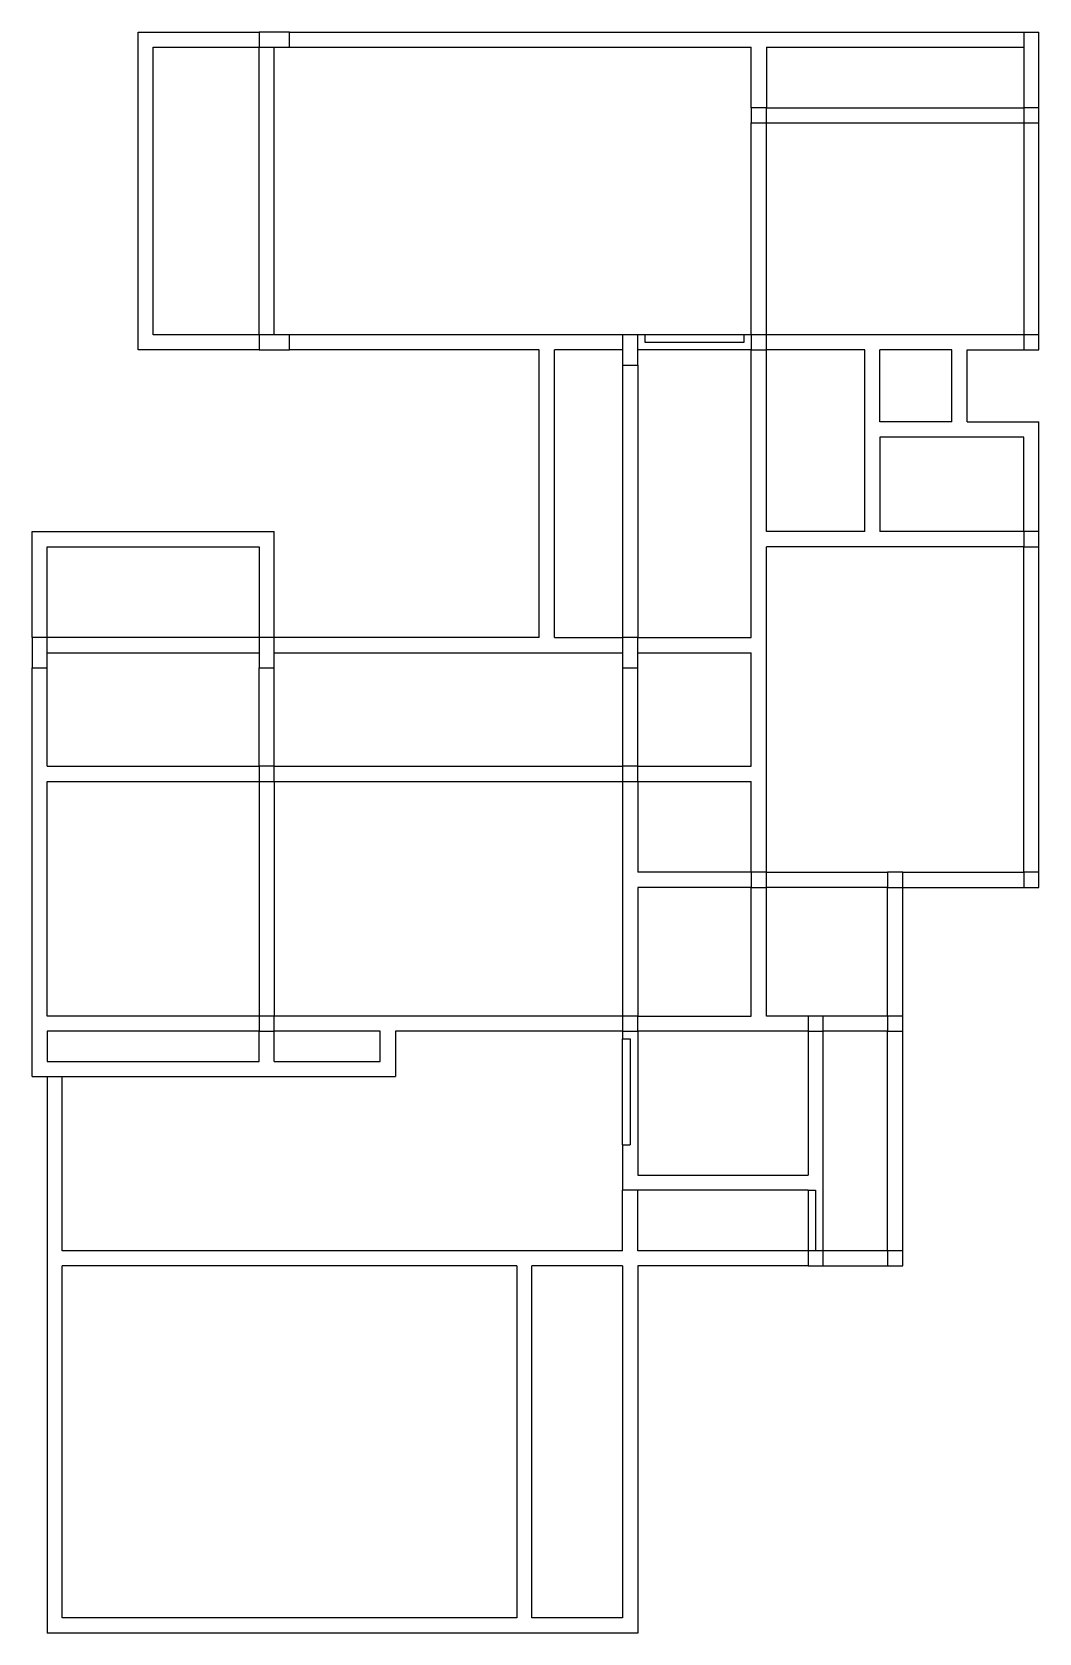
# Model space of a CAD drawing. Extents: x -9.3 to 4, y -10.4 to 10.7.
import ezdxf

# ---------------------------------------------------------------- set-up
doc = ezdxf.new("R2010")
doc.units = 0
doc.layers.get('0').update_dxf_attribs({"linetype": 'CONTINUOUS'})
doc.layers.add('SECTIONCUTEDGES', color=7, linetype='CONTINUOUS')

msp = doc.modelspace()

# ---------------------------------------------------------------- linework, layer by layer
for p, q in [((-7.856, 10.709), (-6.256, 10.709)), ((-7.856, 6.509), (-7.856, 10.709)), ((-5.856, 10.709), (3.844, 10.709)), ((3.844, 10.709), (4.044, 10.709)), ((3.844, 10.709), (3.844, 10.509)), ((4.044, 9.709), (4.044, 10.709)), ((-7.656, 10.509), (-6.256, 10.509)), ((-7.656, 6.709), (-7.656, 10.509)), ((-6.256, 6.709), (-6.256, 10.509)), ((-6.056, 6.709), (-6.056, 10.509)), ((-5.856, 10.509), (0.244, 10.509)), ((0.244, 9.709), (0.244, 10.509)), ((0.444, 10.509), (0.444, 9.709)), ((0.444, 10.509), (3.844, 10.509)), ((3.844, 10.509), (3.844, 9.709)), ((0.444, 9.709), (3.844, 9.709)), ((0.244, 6.709), (0.244, 9.509)), ((0.444, 6.709), (0.444, 9.509)), ((0.444, 9.509), (3.844, 9.509)), ((3.844, 9.509), (3.844, 6.709)), ((4.044, 6.709), (4.044, 9.509)), ((-6.256, 6.709), (-7.656, 6.709)), ((-1.456, 6.709), (-5.856, 6.709)), ((-1.156, 6.709), (-1.256, 6.709)), ((-1.156, 6.609), (-1.156, 6.709)), ((0.144, 6.709), (-1.156, 6.709)), ((0.144, 6.609), (-1.156, 6.609)), ((0.244, 6.709), (0.144, 6.709)), ((0.144, 6.709), (0.144, 6.609)), ((3.844, 6.709), (0.444, 6.709)), ((-6.256, 6.509), (-7.856, 6.509)), ((-2.556, 6.509), (-5.856, 6.509)), ((-2.556, 2.709), (-2.556, 6.509)), ((-2.356, 2.709), (-2.356, 6.509)), ((-1.456, 6.509), (-2.356, 6.509)), ((0.244, 6.509), (-1.256, 6.509)), ((0.244, 2.709), (0.244, 6.509)), ((0.444, 4.109), (0.444, 6.509)), ((1.744, 6.509), (0.444, 6.509)), ((1.744, 4.109), (1.744, 6.509)), ((1.944, 5.559), (1.944, 6.509)), ((2.894, 6.509), (1.944, 6.509)), ((2.894, 5.559), (2.894, 6.509)), ((3.094, 5.559), (3.094, 6.509)), ((3.094, 6.509), (3.844, 6.509)), ((-1.456, 6.309), (-1.456, 2.709)), ((-1.256, 6.309), (-1.256, 2.709)), ((2.894, 5.559), (1.944, 5.559)), ((3.094, 5.559), (4.044, 5.559)), ((4.044, 4.109), (4.044, 5.559)), ((3.844, 5.359), (1.944, 5.359)), ((1.944, 5.359), (1.944, 4.109)), ((3.844, 4.109), (3.844, 5.359)), ((-9.256, 4.109), (-6.056, 4.109)), ((-9.256, 2.709), (-9.256, 4.109)), ((-6.056, 2.709), (-6.056, 4.109)), ((1.744, 4.109), (0.444, 4.109)), ((3.844, 4.109), (1.944, 4.109)), ((-9.056, 3.909), (-6.256, 3.909)), ((-9.056, 2.709), (-9.056, 3.909)), ((-6.256, 3.909), (-6.256, 2.709)), ((0.444, -0.391), (0.444, 3.909)), ((3.844, 3.909), (0.444, 3.909)), ((3.844, -0.391), (3.844, 3.909)), ((4.044, -0.391), (4.044, 3.909)), ((-6.256, 2.709), (-9.056, 2.709)), ((-2.556, 2.709), (-6.056, 2.709)), ((-2.356, 2.709), (-1.456, 2.709)), ((-1.256, 2.709), (0.244, 2.709)), ((-9.056, 2.509), (-6.256, 2.509)), ((-6.056, 2.509), (-1.456, 2.509)), ((-1.256, 2.509), (0.244, 2.509)), ((0.244, 1.009), (0.244, 2.509)), ((-9.256, -3.091), (-9.256, 2.309)), ((-9.056, 1.009), (-9.056, 2.309)), ((-6.256, 1.009), (-6.256, 2.309)), ((-6.056, 1.009), (-6.056, 2.309)), ((-1.456, 2.309), (-1.456, 1.009)), ((-1.256, 1.009), (-1.256, 2.309)), ((-9.056, 1.009), (-6.256, 1.009)), ((-6.056, 1.009), (-1.456, 1.009)), ((-1.256, 1.009), (0.244, 1.009)), ((-9.056, 0.809), (-6.256, 0.809)), ((-9.056, -2.291), (-9.056, 0.809)), ((-6.256, 0.809), (-6.256, -2.291)), ((-6.056, 0.809), (-1.456, 0.809)), ((-6.056, 0.809), (-6.056, -2.291)), ((-1.456, 0.809), (-1.456, -2.291)), ((-1.256, 0.809), (0.244, 0.809)), ((-1.256, 0.809), (-1.256, -0.391)), ((0.244, -0.391), (0.244, 0.809)), ((0.244, -0.391), (-1.256, -0.391)), ((0.444, -0.391), (2.044, -0.391)), ((2.244, -0.391), (3.844, -0.391)), ((-1.256, -0.591), (-1.256, -2.291)), ((0.244, -0.591), (-1.256, -0.591)), ((0.244, -2.291), (0.244, -0.591)), ((0.444, -2.291), (0.444, -0.591)), ((2.044, -0.591), (0.444, -0.591)), ((2.044, -2.291), (2.044, -0.591)), ((2.244, -0.591), (3.844, -0.591)), ((2.244, -2.291), (2.244, -0.591)), ((-6.256, -2.291), (-9.056, -2.291)), ((-1.456, -2.291), (-6.056, -2.291)), ((-1.256, -2.291), (0.244, -2.291)), ((0.994, -2.291), (0.444, -2.291)), ((2.044, -2.291), (1.194, -2.291)), ((-9.056, -2.491), (-9.056, -2.891)), ((-6.256, -2.491), (-9.056, -2.491)), ((-6.256, -2.891), (-6.256, -2.491)), ((-6.056, -2.891), (-6.056, -2.491)), ((-4.656, -2.491), (-6.056, -2.491)), ((-4.656, -2.891), (-4.656, -2.491)), ((-4.456, -2.491), (-4.456, -3.091)), ((-1.456, -2.491), (-4.456, -2.491)), ((-1.456, -2.491), (-1.456, -2.591)), ((0.994, -2.491), (-1.256, -2.491)), ((-1.256, -2.491), (-1.256, -4.391)), ((0.994, -2.491), (0.994, -4.391)), ((1.194, -5.391), (1.194, -2.491)), ((2.044, -2.491), (1.194, -2.491)), ((2.044, -5.391), (2.044, -2.491)), ((2.244, -5.391), (2.244, -2.491)), ((-1.456, -3.991), (-1.456, -2.591)), ((-1.456, -2.591), (-1.356, -2.591)), ((-1.356, -2.591), (-1.356, -3.991)), ((-9.056, -2.891), (-6.256, -2.891)), ((-6.056, -2.891), (-4.656, -2.891)), ((-9.256, -3.091), (-9.056, -3.091)), ((-9.056, -3.091), (-9.056, -10.441)), ((-9.056, -3.091), (-8.856, -3.091)), ((-8.856, -3.091), (-4.456, -3.091)), ((-8.856, -5.391), (-8.856, -3.091)), ((-1.456, -3.991), (-1.456, -4.591)), ((-1.456, -3.991), (-1.356, -3.991)), ((-1.256, -4.391), (0.994, -4.391)), ((-1.456, -5.391), (-1.456, -4.591)), ((-1.256, -4.591), (-1.456, -4.591)), ((-1.256, -5.391), (-1.256, -4.591)), ((0.994, -4.591), (-1.256, -4.591)), ((0.994, -4.591), (0.994, -5.391)), ((0.994, -4.591), (1.094, -4.591)), ((1.094, -4.591), (1.094, -5.391)), ((-1.456, -5.391), (-8.856, -5.391)), ((0.994, -5.391), (-1.256, -5.391)), ((2.044, -5.391), (1.194, -5.391)), ((-8.856, -10.241), (-8.856, -5.591)), ((-2.853, -5.591), (-8.856, -5.591)), ((-2.853, -5.591), (-2.853, -10.241)), ((-2.653, -10.241), (-2.653, -5.591)), ((-1.456, -5.591), (-2.653, -5.591)), ((-1.456, -5.591), (-1.456, -10.241)), ((-1.256, -5.591), (-1.256, -10.441)), ((0.994, -5.591), (-1.256, -5.591)), ((1.194, -5.591), (2.044, -5.591)), ((-2.853, -10.241), (-8.856, -10.241)), ((-1.456, -10.241), (-2.653, -10.241)), ((-1.256, -10.441), (-9.056, -10.441))]:
    msp.add_line(p, q)
at = {"layer": 'SECTIONCUTEDGES'}
for p, q in [((-6.256, 10.709), (-6.256, 10.509)), ((-5.856, 10.709), (-6.256, 10.709)), ((-5.856, 10.509), (-5.856, 10.709)), ((-6.256, 10.509), (-6.056, 10.509)), ((-6.056, 10.509), (-5.856, 10.509)), ((0.444, 9.709), (0.244, 9.709)), ((0.244, 9.709), (0.244, 9.509)), ((0.444, 9.509), (0.444, 9.709)), ((4.044, 9.709), (3.844, 9.709)), ((3.844, 9.709), (3.844, 9.509)), ((4.044, 9.509), (4.044, 9.709)), ((0.244, 9.509), (0.444, 9.509)), ((3.844, 9.509), (4.044, 9.509)), ((-6.256, 6.709), (-6.256, 6.509)), ((-6.056, 6.709), (-6.256, 6.709)), ((-5.856, 6.709), (-6.056, 6.709)), ((-5.856, 6.509), (-5.856, 6.709)), ((-1.256, 6.709), (-1.456, 6.709)), ((-1.456, 6.709), (-1.456, 6.509)), ((-1.256, 6.509), (-1.256, 6.709)), ((0.444, 6.709), (0.244, 6.709)), ((0.244, 6.709), (0.244, 6.509)), ((0.444, 6.509), (0.444, 6.709)), ((4.044, 6.709), (3.844, 6.709)), ((3.844, 6.709), (3.844, 6.509)), ((4.044, 6.509), (4.044, 6.709)), ((-6.256, 6.509), (-5.856, 6.509)), ((-1.456, 6.509), (-1.456, 6.309)), ((-1.256, 6.309), (-1.256, 6.509)), ((0.244, 6.509), (0.444, 6.509)), ((3.844, 6.509), (4.044, 6.509)), ((-1.456, 6.309), (-1.256, 6.309)), ((4.044, 4.109), (3.844, 4.109)), ((3.844, 4.109), (3.844, 3.909)), ((4.044, 3.909), (4.044, 4.109)), ((3.844, 3.909), (4.044, 3.909)), ((-9.056, 2.709), (-9.256, 2.709)), ((-9.256, 2.709), (-9.256, 2.309)), ((-9.056, 2.509), (-9.056, 2.709)), ((-6.056, 2.709), (-6.256, 2.709)), ((-6.256, 2.709), (-6.256, 2.509)), ((-6.056, 2.509), (-6.056, 2.709)), ((-1.256, 2.709), (-1.456, 2.709)), ((-1.456, 2.709), (-1.456, 2.509)), ((-1.256, 2.509), (-1.256, 2.709)), ((-9.056, 2.309), (-9.056, 2.509)), ((-6.256, 2.509), (-6.256, 2.309)), ((-6.056, 2.309), (-6.056, 2.509)), ((-1.456, 2.509), (-1.456, 2.309)), ((-1.256, 2.309), (-1.256, 2.509)), ((-9.256, 2.309), (-9.056, 2.309)), ((-6.256, 2.309), (-6.056, 2.309)), ((-1.456, 2.309), (-1.256, 2.309)), ((-6.056, 1.009), (-6.256, 1.009)), ((-6.256, 1.009), (-6.256, 0.809)), ((-6.056, 0.809), (-6.056, 1.009)), ((-1.256, 1.009), (-1.456, 1.009)), ((-1.456, 1.009), (-1.456, 0.809)), ((-1.256, 0.809), (-1.256, 1.009)), ((-6.256, 0.809), (-6.056, 0.809)), ((-1.456, 0.809), (-1.256, 0.809)), ((0.444, -0.391), (0.244, -0.391)), ((0.244, -0.391), (0.244, -0.591)), ((0.444, -0.591), (0.444, -0.391)), ((2.244, -0.391), (2.044, -0.391)), ((2.044, -0.391), (2.044, -0.591)), ((2.244, -0.591), (2.244, -0.391)), ((4.044, -0.391), (3.844, -0.391)), ((3.844, -0.391), (3.844, -0.591)), ((4.044, -0.591), (4.044, -0.391)), ((0.244, -0.591), (0.444, -0.591)), ((2.044, -0.591), (2.244, -0.591)), ((3.844, -0.591), (4.044, -0.591)), ((-6.056, -2.291), (-6.256, -2.291)), ((-6.256, -2.291), (-6.256, -2.491)), ((-6.056, -2.491), (-6.056, -2.291)), ((-1.256, -2.291), (-1.456, -2.291)), ((-1.456, -2.291), (-1.456, -2.491)), ((-1.256, -2.491), (-1.256, -2.291)), ((1.194, -2.291), (0.994, -2.291)), ((0.994, -2.291), (0.994, -2.491)), ((1.194, -2.491), (1.194, -2.291)), ((2.244, -2.291), (2.044, -2.291)), ((2.044, -2.291), (2.044, -2.491)), ((2.244, -2.491), (2.244, -2.291)), ((-6.256, -2.491), (-6.056, -2.491)), ((-1.456, -2.491), (-1.256, -2.491)), ((0.994, -2.491), (1.194, -2.491)), ((2.044, -2.491), (2.244, -2.491)), ((0.994, -5.391), (0.994, -5.591)), ((1.094, -5.391), (0.994, -5.391)), ((1.194, -5.391), (1.094, -5.391)), ((1.194, -5.591), (1.194, -5.391)), ((2.244, -5.391), (2.044, -5.391)), ((2.044, -5.391), (2.044, -5.591)), ((2.244, -5.591), (2.244, -5.391)), ((0.994, -5.591), (1.194, -5.591)), ((2.044, -5.591), (2.244, -5.591))]:
    msp.add_line(p, q, dxfattribs=at)

doc.saveas('drawing.dxf')
